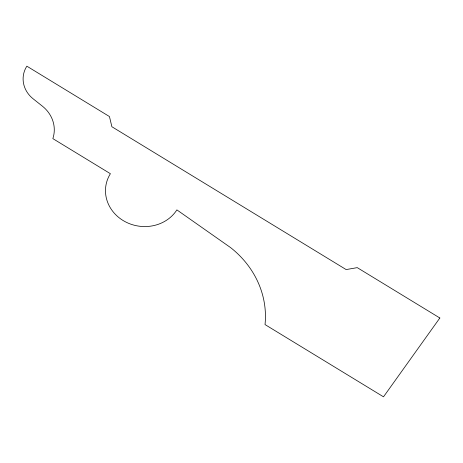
<?xml version="1.0" encoding="UTF-8"?>
<svg xmlns="http://www.w3.org/2000/svg" width="463" height="463" viewBox="0 0 463 463"><rect width="100%" height="100%" fill="white"/><g stroke="black" fill="none" stroke-linecap="round" stroke-linejoin="round"><path stroke-width="0.69" d="M439.85 318L383.509 396.82L265.027 324.575A96.987 88.115 8.6 0 0 230.62 247.618L176.883 209.889A38.313 34.806 8.6 0 1 124.819 221.511A38.313 34.806 8.6 0 1 110.397 173.706L52.846 138.616A33.469 30.408 8.6 0 0 42.422 106.195L33.11 98.787A28.22 25.639 8.6 0 1 26.854 66.18L109.447 116.543L111.884 126.735L346.15 269.576L357.251 267.637L439.85 318"/></g></svg>
